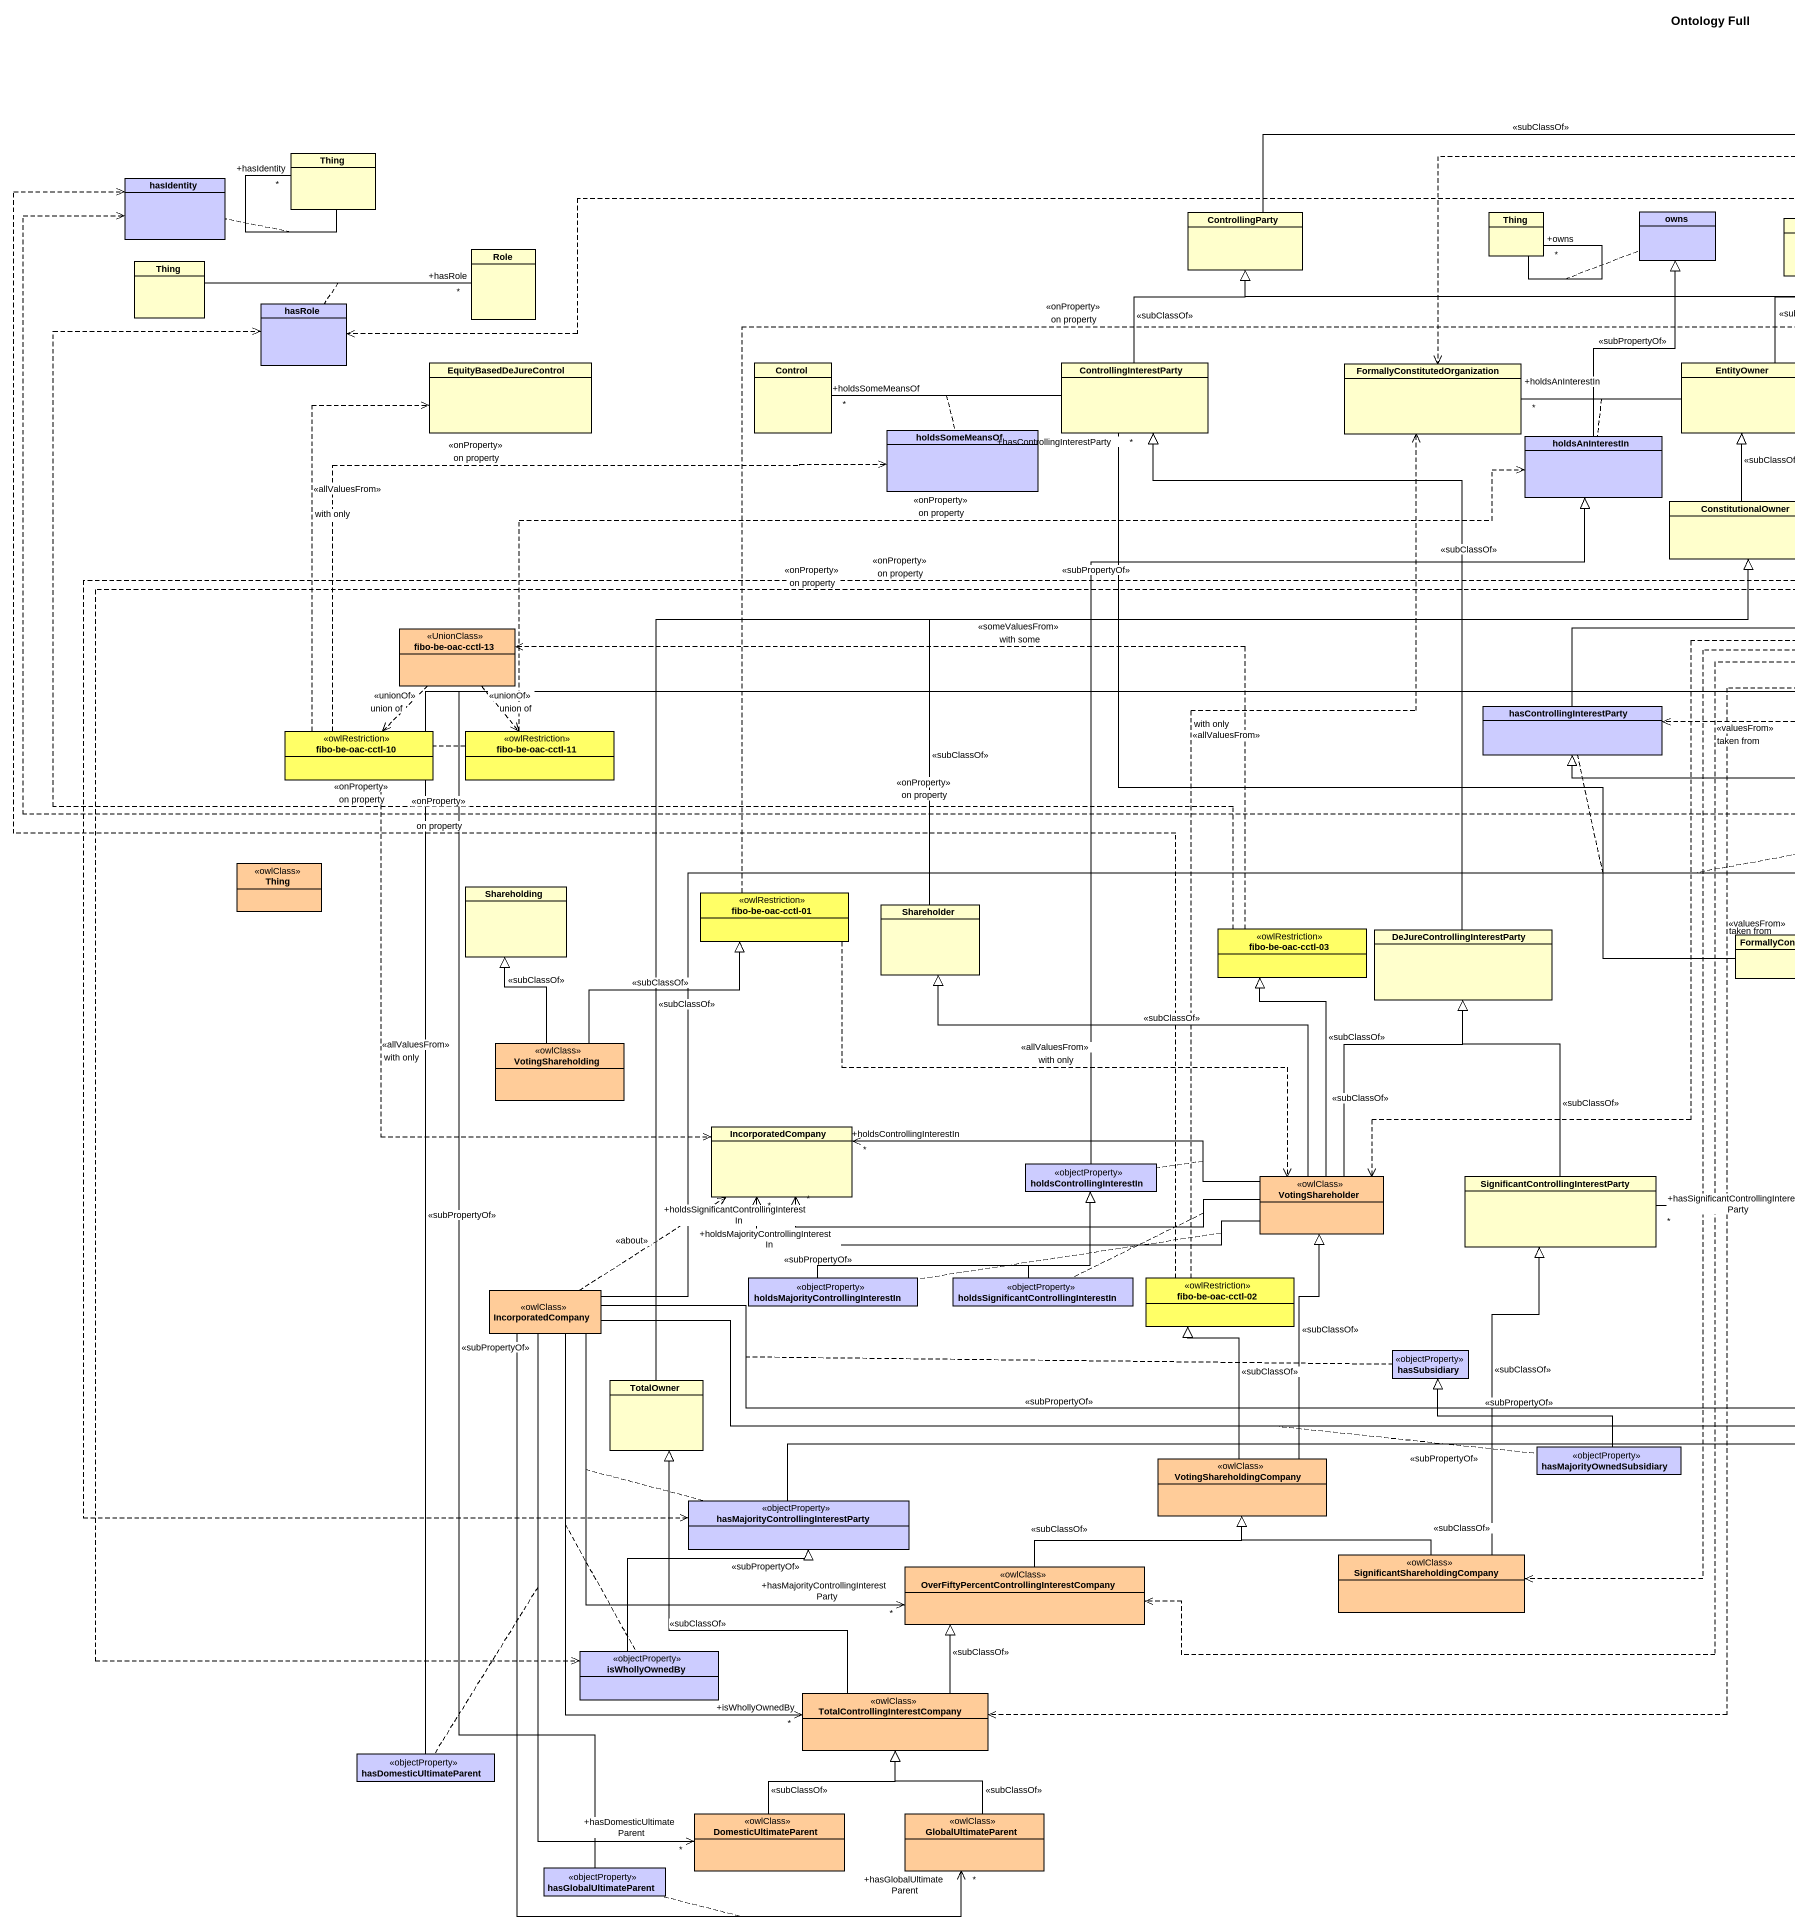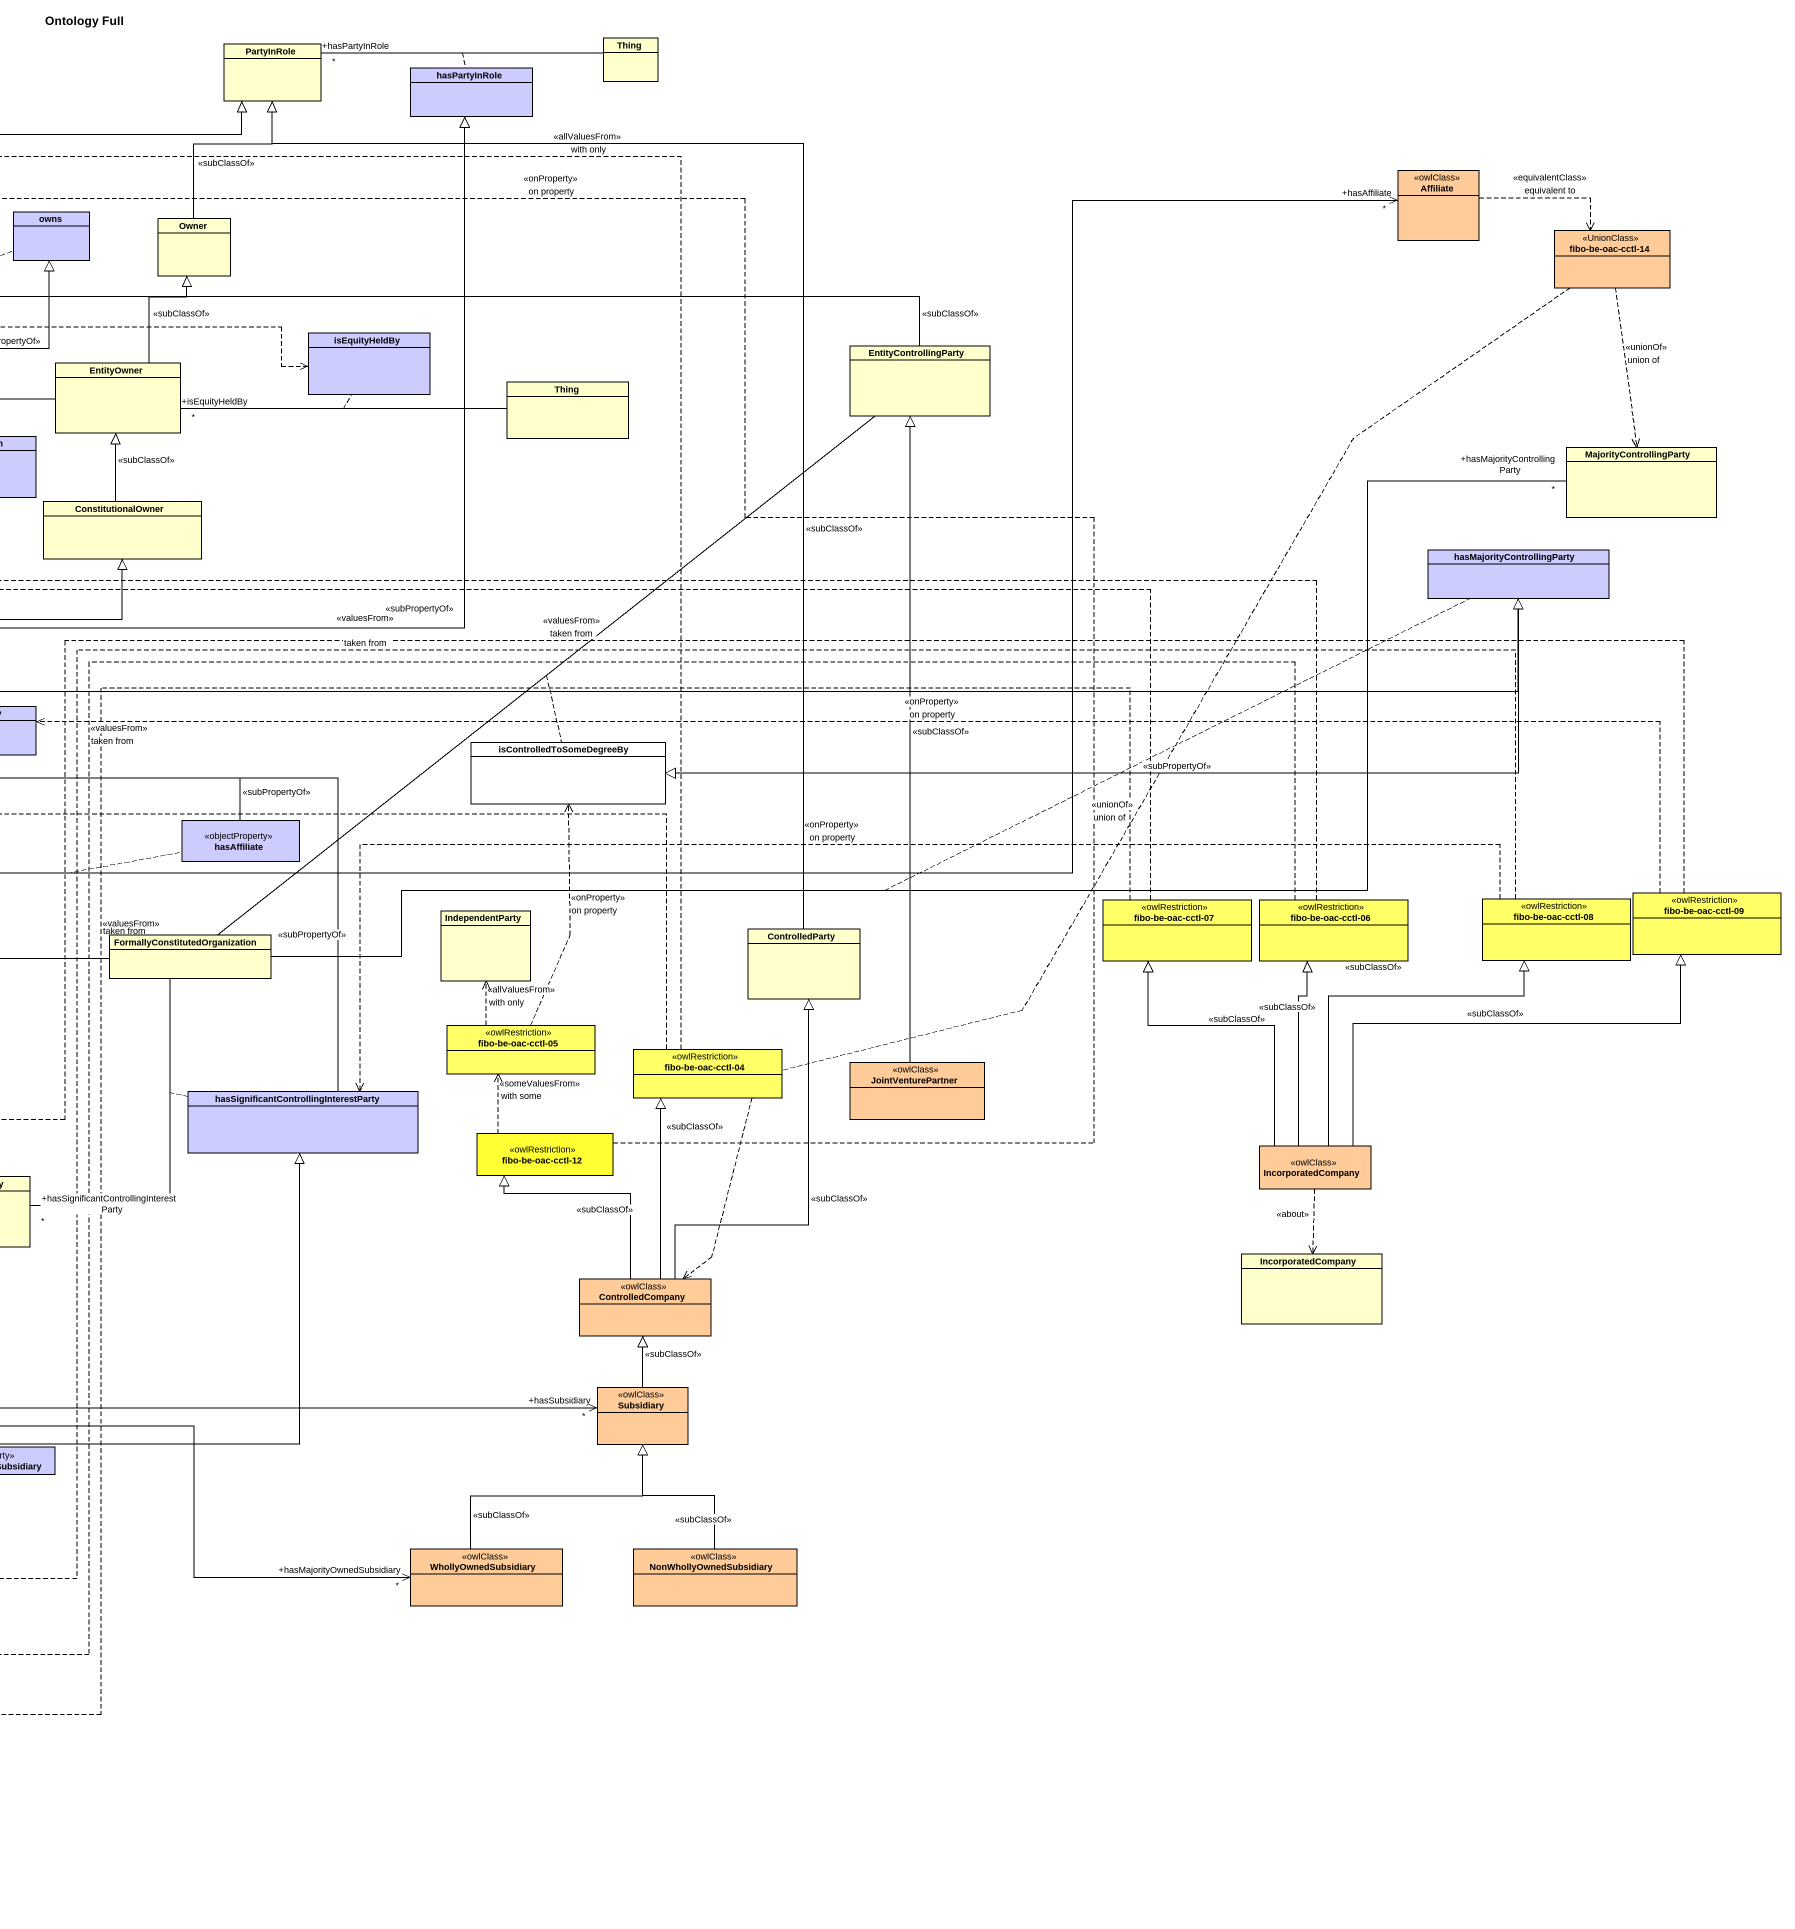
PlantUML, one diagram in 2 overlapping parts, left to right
@startuml
title Ontology Full
hide circle
hide empty members
class Thing #FFFFCC
class PartyInRole #FFFFCC
class hasPartyInRole #CCCCFF
class "Thing" as Thing_2 #FFFFCC
class hasIdentity #CCCCFF
class Affiliate <<owlClass>> #FFCC99
class ControllingParty #FFFFCC
class "Thing" as Thing_3 #FFFFCC
class owns #CCCCFF
class Owner #FFFFCC
class "fibo-be-oac-cctl-14" as fibo_be_oac_cctl_14 <<UnionClass>> #FFCC99
class "Thing" as Thing_4 #FFFFCC
class Role #FFFFCC
class hasRole #CCCCFF
class isEquityHeldBy #CCCCFF
class EntityControllingParty #FFFFCC
class EquityBasedDeJureControl #FFFFCC
class "Control" as Control_ #FFFFCC
class ControllingInterestParty #FFFFCC
class "FormallyConstitutedOrganization" as FormallyConstitutedOrganizat #FFFFCC
class EntityOwner #FFFFCC
class "Thing" as Thing_5 #FFFFCC
class holdsSomeMeansOf #CCCCFF
class holdsAnInterestIn #CCCCFF
class MajorityControllingParty #FFFFCC
class ConstitutionalOwner #FFFFCC
class hasMajorityControllingParty #CCCCFF
class "fibo-be-oac-cctl-13" as fibo_be_oac_cctl_13 <<UnionClass>> #FFCC99
class "fibo-be-oac-cctl-10" as fibo_be_oac_cctl_10 <<owlRestriction>> #FFFF66
class "fibo-be-oac-cctl-11" as fibo_be_oac_cctl_11 <<owlRestriction>> #FFFF66
class hasControllingInterestParty #CCCCFF
class isControlledToSomeDegreeBy
class hasAffiliate <<objectProperty>> #CCCCFF
class "Thing" as Thing_6 <<owlClass>> #FFCC99
class Shareholding #FFFFCC
class "fibo-be-oac-cctl-01" as fibo_be_oac_cctl_01 <<owlRestriction>> #FFFF66
class Shareholder #FFFFCC
class "fibo-be-oac-cctl-03" as fibo_be_oac_cctl_03 <<owlRestriction>> #FFFF66
class IndependentParty #FFFFCC
class ControlledParty #FFFFCC
class "fibo-be-oac-cctl-07" as fibo_be_oac_cctl_07 <<owlRestriction>> #FFFF66
class "fibo-be-oac-cctl-06" as fibo_be_oac_cctl_06 <<owlRestriction>> #FFFF66
class "fibo-be-oac-cctl-08" as fibo_be_oac_cctl_08 <<owlRestriction>> #FFFF66
class "fibo-be-oac-cctl-09" as fibo_be_oac_cctl_09 <<owlRestriction>> #FFFF66
class "DeJureControllingInterestParty" as DeJureControllingInterestPar #FFFFCC
class "FormallyConstitutedOrganization" as FormallyConstitutedOrganizat_2 #FFFFCC
class VotingShareholding <<owlClass>> #FFCC99
class "fibo-be-oac-cctl-05" as fibo_be_oac_cctl_05 <<owlRestriction>> #FFFF66
class "fibo-be-oac-cctl-04" as fibo_be_oac_cctl_04 <<owlRestriction>> #FFFF66
class JointVenturePartner <<owlClass>> #FFCC99
class "hasSignificantControllingInterestParty" as hasSignificantControllingInt #CCCCFF
class IncorporatedCompany #FFFFCC
class "fibo-be-oac-cctl-12" as fibo_be_oac_cctl_12 <<owlRestriction>> #FFFF33
class "IncorporatedCompany" as IncorporatedCompany_2 <<owlClass>> #FFCC99
class holdsControllingInterestIn <<objectProperty>> #CCCCFF
class VotingShareholder <<owlClass>> #FFCC99
class "SignificantControllingInterestParty" as SignificantControllingIntere #FFFFCC
class "IncorporatedCompany" as IncorporatedCompany_3 #FFFFCC
class "IncorporatedCompany" as IncorporatedCompany_4 <<owlClass>> #FFCC99
class "holdsMajorityControllingInterestIn" as holdsMajorityControllingInte <<objectProperty>> #CCCCFF
class "holdsSignificantControllingInterestIn" as holdsSignificantControllingI <<objectProperty>> #CCCCFF
class "fibo-be-oac-cctl-02" as fibo_be_oac_cctl_02 <<owlRestriction>> #FFFF66
class ControlledCompany <<owlClass>> #FFCC99
class hasSubsidiary <<objectProperty>> #CCCCFF
class TotalOwner #FFFFCC
class Subsidiary <<owlClass>> #FFCC99
class VotingShareholdingCompany <<owlClass>> #FFCC99
class hasMajorityOwnedSubsidiary <<objectProperty>> #CCCCFF
class "hasMajorityControllingInterestParty" as hasMajorityControllingIntere <<objectProperty>> #CCCCFF
class "OverFiftyPercentControllingInterestCompany" as OverFiftyPercentControllingI <<owlClass>> #FFCC99
class "SignificantShareholdingCompany" as SignificantShareholdingCompa <<owlClass>> #FFCC99
class WhollyOwnedSubsidiary <<owlClass>> #FFCC99
class NonWhollyOwnedSubsidiary <<owlClass>> #FFCC99
class isWhollyOwnedBy <<objectProperty>> #CCCCFF
class "TotalControllingInterestCompany" as TotalControllingInterestComp <<owlClass>> #FFCC99
class hasDomesticUltimateParent <<objectProperty>> #CCCCFF
class DomesticUltimateParent <<owlClass>> #FFCC99
class GlobalUltimateParent <<owlClass>> #FFCC99
class hasGlobalUltimateParent <<objectProperty>> #CCCCFF
Thing -left- "+hasPartyInRole\n*" PartyInRole
(Thing, PartyInRole) .. hasPartyInRole
Thing_2 -- "+hasIdentity\n*" Thing_2
(Thing_2, Thing_2) .. hasIdentity
Affiliate .right.> fibo_be_oac_cctl_14 : <<equivalentClass>>\nequivalent to
ControllingParty -right-|> PartyInRole : <<subClassOf>>
Thing_3 -- "+owns\n*" Thing_3
(Thing_3, Thing_3) .. owns
Owner -up-|> PartyInRole : <<subClassOf>>
fibo_be_oac_cctl_14 ..> MajorityControllingParty : <<unionOf>>\nunion of
fibo_be_oac_cctl_14 ..> ControlledCompany : <<unionOf>>\nunion of
Thing_4 -right- "+hasRole\n*" Role
(Thing_4, Role) .. hasRole
EntityControllingParty -left-|> ControllingParty : <<subClassOf>>
ControllingInterestParty -up-|> ControllingParty : <<subClassOf>>
ControllingInterestParty -left- "+holdsSomeMeansOf\n*" Control_
(ControllingInterestParty, Control_) .. holdsSomeMeansOf
EntityOwner -up-|> Owner : <<subClassOf>>
EntityOwner -left- "+holdsAnInterestIn\n*" FormallyConstitutedOrganizat
(EntityOwner, FormallyConstitutedOrganizat) .. holdsAnInterestIn
Thing_5 -left- "+isEquityHeldBy\n*" EntityOwner
(Thing_5, EntityOwner) .. isEquityHeldBy
holdsAnInterestIn -up-|> owns : <<subPropertyOf>>
ConstitutionalOwner -up-|> EntityOwner : <<subClassOf>>
hasMajorityControllingParty -left-|> isControlledToSomeDegreeBy : <<subPropertyOf>>
fibo_be_oac_cctl_13 ..> fibo_be_oac_cctl_10 : <<unionOf>>\nunion of
fibo_be_oac_cctl_13 ..> fibo_be_oac_cctl_11 : <<unionOf>>\nunion of
fibo_be_oac_cctl_10 .up.> EquityBasedDeJureControl : <<allValuesFrom>>\nwith only
fibo_be_oac_cctl_10 .right.> holdsSomeMeansOf : <<onProperty>>\non property
fibo_be_oac_cctl_11 .right.> holdsAnInterestIn : <<onProperty>>\non property
fibo_be_oac_cctl_11 ..> IncorporatedCompany : <<allValuesFrom>>\nwith only
hasControllingInterestParty -up-|> hasPartyInRole : <<subPropertyOf>>
hasAffiliate -left-|> hasControllingInterestParty : <<subPropertyOf>>
fibo_be_oac_cctl_01 .right.> isEquityHeldBy : <<onProperty>>\non property
fibo_be_oac_cctl_01 .right.> VotingShareholder : <<allValuesFrom>>\nwith only
Shareholder -right-|> ConstitutionalOwner : <<subClassOf>>
fibo_be_oac_cctl_03 .up.> hasRole : <<onProperty>>\non property
fibo_be_oac_cctl_03 .left.> fibo_be_oac_cctl_13 : <<someValuesFrom>>\nwith some
ControlledParty -up-|> PartyInRole : <<subClassOf>>
fibo_be_oac_cctl_07 .left.> isWhollyOwnedBy : <<onProperty>>\non property
fibo_be_oac_cctl_07 .left.> TotalControllingInterestComp : <<valuesFrom>>\ntaken from
fibo_be_oac_cctl_06 .left.> hasMajorityControllingIntere : <<onProperty>>\non property
fibo_be_oac_cctl_06 .left.> OverFiftyPercentControllingI : <<valuesFrom>>\ntaken from
fibo_be_oac_cctl_08 .left.> hasSignificantControllingInt : <<onProperty>>\non property
fibo_be_oac_cctl_08 .left.> SignificantShareholdingCompa : <<valuesFrom>>\ntaken from
fibo_be_oac_cctl_09 .left.> hasControllingInterestParty : <<onProperty>>\non property
fibo_be_oac_cctl_09 .left.> VotingShareholder : <<valuesFrom>>\ntaken from
DeJureControllingInterestPar -up-|> ControllingInterestParty : <<subClassOf>>
FormallyConstitutedOrganizat_2 -up- EntityControllingParty
(FormallyConstitutedOrganizat_2, EntityControllingParty) .. isControlledToSomeDegreeBy
FormallyConstitutedOrganizat_2 -up- "+hasControllingInterestParty\n*" ControllingInterestParty
(FormallyConstitutedOrganizat_2, ControllingInterestParty) .. hasControllingInterestParty
FormallyConstitutedOrganizat_2 -right- "+hasMajorityControllingParty\n*" MajorityControllingParty
(FormallyConstitutedOrganizat_2, MajorityControllingParty) .. hasMajorityControllingParty
FormallyConstitutedOrganizat_2 -- "+hasSignificantControllingInterestParty\n*" SignificantControllingIntere
(FormallyConstitutedOrganizat_2, SignificantControllingIntere) .. hasSignificantControllingInt
VotingShareholding -up-|> Shareholding : <<subClassOf>>
VotingShareholding -up-|> fibo_be_oac_cctl_01 : <<subClassOf>>
fibo_be_oac_cctl_05 .up.> isControlledToSomeDegreeBy : <<onProperty>>\non property
fibo_be_oac_cctl_05 .up.> IndependentParty : <<allValuesFrom>>\nwith only
fibo_be_oac_cctl_04 .left.> hasIdentity : <<onProperty>>\non property
fibo_be_oac_cctl_04 .up.> FormallyConstitutedOrganizat : <<allValuesFrom>>\nwith only
JointVenturePartner -up-|> EntityControllingParty : <<subClassOf>>
hasSignificantControllingInt -up-|> hasControllingInterestParty : <<subPropertyOf>>
fibo_be_oac_cctl_12 .left.> hasRole : <<onProperty>>\non property
fibo_be_oac_cctl_12 .up.> fibo_be_oac_cctl_05 : <<someValuesFrom>>\nwith some
IncorporatedCompany_2 -up-|> fibo_be_oac_cctl_07 : <<subClassOf>>
IncorporatedCompany_2 -up-|> fibo_be_oac_cctl_06 : <<subClassOf>>
IncorporatedCompany_2 -up-|> fibo_be_oac_cctl_08 : <<subClassOf>>
IncorporatedCompany_2 -up-|> fibo_be_oac_cctl_09 : <<subClassOf>>
IncorporatedCompany_2 ..> IncorporatedCompany_3 : <<about>>
holdsControllingInterestIn -up-|> holdsAnInterestIn : <<subPropertyOf>>
VotingShareholder -up-|> Shareholder : <<subClassOf>>
VotingShareholder -up-|> fibo_be_oac_cctl_03 : <<subClassOf>>
VotingShareholder -up-|> DeJureControllingInterestPar : <<subClassOf>>
VotingShareholder -left-> "+holdsControllingInterestIn\n*" IncorporatedCompany
(VotingShareholder, IncorporatedCompany) .. holdsControllingInterestIn
VotingShareholder -left-> "+holdsMajorityControllingInterestIn\n*" IncorporatedCompany
(VotingShareholder, IncorporatedCompany) .. holdsMajorityControllingInte
VotingShareholder -left-> "+holdsSignificantControllingInterestIn\n*" IncorporatedCompany
(VotingShareholder, IncorporatedCompany) .. holdsSignificantControllingI
SignificantControllingIntere -up-|> DeJureControllingInterestPar : <<subClassOf>>
IncorporatedCompany_4 -right-> "+hasAffiliate\n*" Affiliate
(IncorporatedCompany_4, Affiliate) .. hasAffiliate
IncorporatedCompany_4 .up.> IncorporatedCompany : <<about>>
IncorporatedCompany_4 -right-> "+hasSubsidiary\n*" Subsidiary
(IncorporatedCompany_4, Subsidiary) .. hasSubsidiary
IncorporatedCompany_4 -right-> "+hasMajorityControllingInterestParty\n*" OverFiftyPercentControllingI
(IncorporatedCompany_4, OverFiftyPercentControllingI) .. hasMajorityControllingIntere
IncorporatedCompany_4 -right-> "+hasMajorityOwnedSubsidiary\n*" WhollyOwnedSubsidiary
(IncorporatedCompany_4, WhollyOwnedSubsidiary) .. hasMajorityOwnedSubsidiary
IncorporatedCompany_4 --> "+isWhollyOwnedBy\n*" TotalControllingInterestComp
(IncorporatedCompany_4, TotalControllingInterestComp) .. isWhollyOwnedBy
IncorporatedCompany_4 --> "+hasDomesticUltimateParent\n*" DomesticUltimateParent
(IncorporatedCompany_4, DomesticUltimateParent) .. hasDomesticUltimateParent
IncorporatedCompany_4 --> "+hasGlobalUltimateParent\n*" GlobalUltimateParent
(IncorporatedCompany_4, GlobalUltimateParent) .. hasGlobalUltimateParent
holdsMajorityControllingInte -right-|> holdsControllingInterestIn : <<subPropertyOf>>
holdsSignificantControllingI -up-|> holdsControllingInterestIn : <<subPropertyOf>>
fibo_be_oac_cctl_02 .up.> hasIdentity : <<onProperty>>\non property
fibo_be_oac_cctl_02 .up.> FormallyConstitutedOrganizat : <<allValuesFrom>>\nwith only
ControlledCompany -up-|> ControlledParty : <<subClassOf>>
ControlledCompany -up-|> fibo_be_oac_cctl_04 : <<subClassOf>>
ControlledCompany -up-|> fibo_be_oac_cctl_12 : <<subClassOf>>
TotalOwner -up-|> ConstitutionalOwner : <<subClassOf>>
Subsidiary -up-|> ControlledCompany : <<subClassOf>>
VotingShareholdingCompany -up-|> VotingShareholder : <<subClassOf>>
VotingShareholdingCompany -up-|> fibo_be_oac_cctl_02 : <<subClassOf>>
hasMajorityOwnedSubsidiary -left-|> hasSubsidiary : <<subPropertyOf>>
hasMajorityControllingIntere -right-|> hasSignificantControllingInt : <<subPropertyOf>>
OverFiftyPercentControllingI -right-|> VotingShareholdingCompany : <<subClassOf>>
SignificantShareholdingCompa -up-|> SignificantControllingIntere : <<subClassOf>>
SignificantShareholdingCompa -left-|> VotingShareholdingCompany : <<subClassOf>>
WhollyOwnedSubsidiary -up-|> Subsidiary : <<subClassOf>>
NonWhollyOwnedSubsidiary -up-|> Subsidiary : <<subClassOf>>
isWhollyOwnedBy -up-|> hasMajorityControllingIntere : <<subPropertyOf>>
TotalControllingInterestComp -up-|> TotalOwner : <<subClassOf>>
TotalControllingInterestComp -up-|> OverFiftyPercentControllingI : <<subClassOf>>
hasDomesticUltimateParent -right-|> hasMajorityControllingParty : <<subPropertyOf>>
DomesticUltimateParent -up-|> TotalControllingInterestComp : <<subClassOf>>
GlobalUltimateParent -up-|> TotalControllingInterestComp : <<subClassOf>>
hasGlobalUltimateParent -right-|> hasMajorityControllingParty : <<subPropertyOf>>
@enduml
